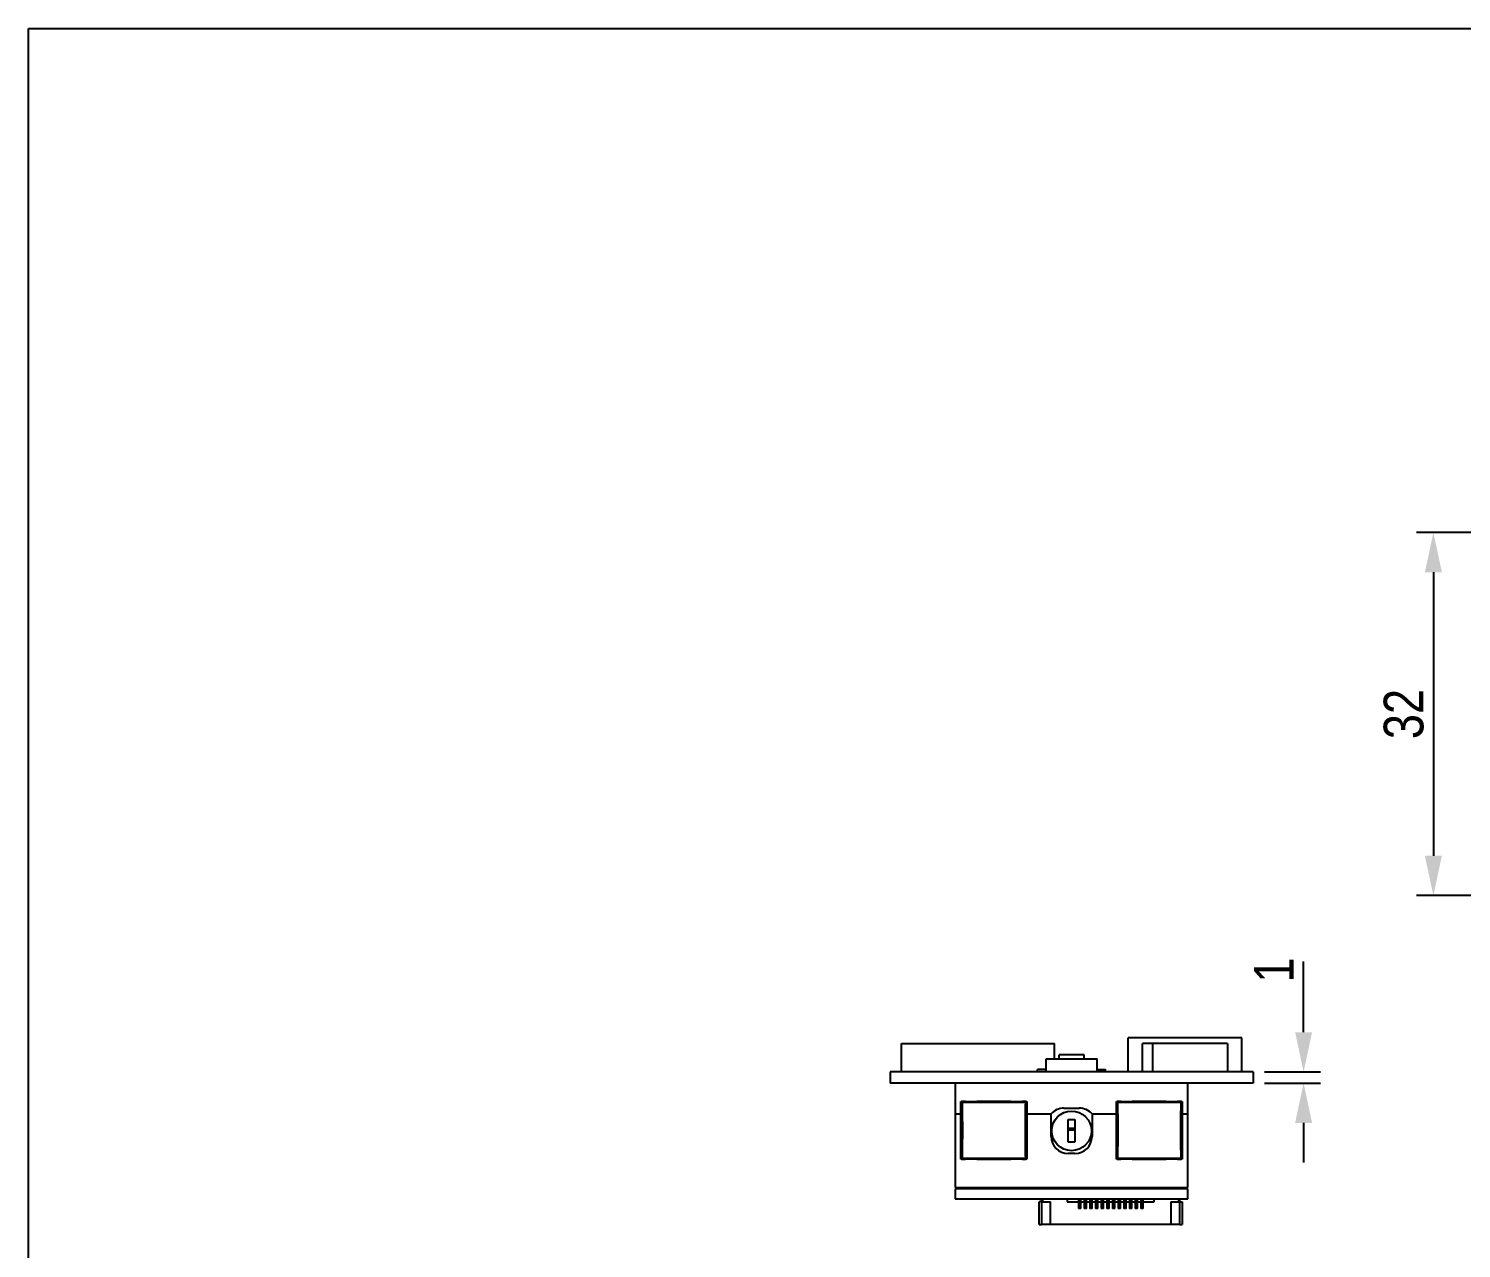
# Model space of a CAD drawing. Header units: millimetres. Extents: x 0 to 297, y 0 to 210.
# Drawn here: x 0 to 126.3, y 102.5 to 210 of the extents above; entities that cross this region are included whole.
import ezdxf

# ---------------------------------------------------------------- set-up
doc = ezdxf.new("R2010")
doc.units = ezdxf.units.MM
doc.header["$LTSCALE"] = 16.335
doc.header["$PDMODE"] = 3
doc.header["$PDSIZE"] = 8
doc.layers.get('0').update_dxf_attribs({"linetype": 'CONTINUOUS'})
doc.layers.get('Defpoints').update_dxf_attribs({"linetype": 'CONTINUOUS'})
doc.layers.add('dim', color=82, linetype='CONTINUOUS', lineweight=9)
doc.styles.get("Standard").update_dxf_attribs({"font": 'txt', "width": 0.85})
doc.dimstyles.new('DIMSTYLE_1', dxfattribs={"dimtxt": 3.5, "dimasz": 3.5, "dimexe": 1.5, "dimexo": 1, "dimgap": 0.875, "dimtad": 1, "dimtxsty": 'Standard', "dimblk": '_FILLED', "dimblk1": '_FILLED', "dimblk2": '_FILLED', "dimcen": 0.09, "dimadec": 0, "dimazin": 0, "dimtp": 0.3, "dimtm": 0.3, "dimtfac": 1, "dimtofl": 0, "dimtmove": 0, "dimatfit": 3, "dimldrblk": '_FILLED', "dimfxl": 0, "dimtolj": 1, "dimarcsym": 0})
doc.dimstyles.new('DIMSTYLE_2', dxfattribs={"dimtxt": 3.5, "dimasz": 3.5, "dimexe": 1.5, "dimexo": 1, "dimgap": 0.875, "dimtad": 1, "dimtxsty": 'Standard', "dimblk": '_FILLED', "dimblk1": '_FILLED', "dimblk2": '_FILLED', "dimcen": 0.09, "dimadec": 0, "dimazin": 0, "dimtp": 0.1, "dimtm": 0.1, "dimtfac": 1, "dimtofl": 0, "dimtmove": 0, "dimatfit": 3, "dimldrblk": '_FILLED', "dimfxl": 0, "dimtolj": 1, "dimarcsym": 0})

# ---------------------------------------------------------------- blocks, each defined once
blk = doc.blocks.new('_FILLED')
at = {"color": 0, "linetype": 'ByBlock'}
blk.add_solid([(0, 0), (-1, 0.214), (-1, -0.214)], dxfattribs=at)
blk = doc.blocks.new('*D2')
at = {"layer": 'Defpoints', "color": 0, "linetype": 'Continuous'}
for p in [(128.61, 165.57), (123.82, 133.57), (128.61, 133.57)]:
    blk.add_point(p, dxfattribs=at)
at = {"layer": 'dim', "color": 0, "linetype": 'Continuous', "lineweight": -2}
for p, q in [((127.61, 165.57), (122.32, 165.57)), ((123.82, 162.07), (123.82, 137.07)), ((127.61, 133.57), (122.32, 133.57))]:
    blk.add_line(p, q, dxfattribs=at)
at = {"layer": 'dim', "color": 0, "linetype": 'Continuous', "lineweight": -2, "xscale": 3.5, "yscale": 3.5, "zscale": 3.5}
for p, rotation in [((123.82, 165.57), 90), ((123.82, 133.57), 270)]:
    blk.add_blockref('_FILLED', p, dxfattribs=dict(at, rotation=rotation))
at = {"layer": 'dim', "color": 0, "linetype": 'Continuous', "insert": (119.44, 149.57), "char_height": 3.5, "attachment_point": 2, "rotation": 90}
blk.add_mtext('\\A1;32', dxfattribs=at)
blk = doc.blocks.new('*D3')
at = {"layer": 'Defpoints', "color": 0, "linetype": 'Continuous'}
for p in [(107.93, 118.02), (112.38, 118.02), (107.93, 117.02)]:
    blk.add_point(p, dxfattribs=at)
at = {"layer": 'dim', "color": 0, "linetype": 'Continuous', "lineweight": -2}
for p, q in [((112.38, 121.52), (112.38, 127.76)), ((108.93, 118.02), (113.88, 118.02)), ((108.93, 117.02), (113.88, 117.02)), ((112.38, 113.52), (112.38, 110.02))]:
    blk.add_line(p, q, dxfattribs=at)
at = {"layer": 'dim', "color": 0, "linetype": 'Continuous', "lineweight": -2, "xscale": 3.5, "yscale": 3.5, "zscale": 3.5}
for p, rotation in [((112.38, 118.02), 270), ((112.38, 117.02), 90)]:
    blk.add_blockref('_FILLED', p, dxfattribs=dict(at, rotation=rotation))
at = {"layer": 'dim', "color": 0, "linetype": 'Continuous', "insert": (108, 125.9), "char_height": 3.5, "attachment_point": 1, "rotation": 90}
blk.add_mtext('\\A1;1', dxfattribs=at)

msp = doc.modelspace()

# ---------------------------------------------------------------- linework, layer by layer
at = {"color": 7, "linetype": 'Continuous'}
for p, q in [((0, 0), (0, 210)), ((0, 210), (297, 210)), ((76.929, 118.022), (76.929, 120.522)), ((76.929, 120.522), (90.429, 120.522)), ((90.429, 119.172), (90.429, 120.522)), ((96.929, 118.022), (96.929, 121.022)), ((106.929, 121.022), (96.929, 121.022)), ((98.179, 118.022), (98.179, 120.522)), ((105.679, 120.522), (98.179, 120.522)), ((99.079, 118.022), (99.079, 120.522)), ((105.679, 120.522), (105.679, 118.022)), ((106.929, 118.022), (106.929, 121.022)), ((89.679, 118.022), (89.679, 119.172)), ((89.679, 119.172), (94.179, 119.172)), ((90.829, 119.172), (90.829, 119.522)), ((93.029, 119.522), (90.829, 119.522)), ((93.029, 119.172), (93.029, 119.522)), ((94.179, 118.022), (94.179, 119.172)), ((75.929, 118.022), (75.929, 117.022)), ((107.929, 118.022), (75.929, 118.022)), ((88.929, 118.022), (88.929, 118.222)), ((89.679, 118.222), (88.929, 118.222)), ((94.179, 118.222), (94.929, 118.222)), ((94.929, 118.022), (94.929, 118.222)), ((107.929, 118.022), (107.929, 117.022)), ((107.929, 117.022), (75.929, 117.022)), ((81.679, 117.022), (81.679, 107.822)), ((102.179, 107.822), (102.179, 117.022)), ((82.179, 110.322), (82.179, 115.422)), ((82.179, 115.422), (87.979, 115.422)), ((82.229, 115.422), (82.229, 114.322)), ((82.229, 114.922), (82.237, 114.922)), ((82.237, 115.414), (82.237, 110.33)), ((82.237, 115.414), (82.27, 115.36)), ((82.579, 115.414), (82.237, 115.414)), ((82.27, 115.36), (87.889, 115.36)), ((82.579, 115.422), (82.579, 115.414)), ((83.579, 115.422), (83.579, 115.414)), ((86.579, 115.414), (83.579, 115.414)), ((86.279, 115.422), (86.279, 115.414)), ((86.579, 115.422), (86.579, 115.414)), ((87.579, 115.422), (87.579, 115.414)), ((87.921, 115.414), (87.579, 115.414)), ((87.921, 115.414), (87.889, 115.36)), ((87.921, 115.414), (87.921, 110.33)), ((87.979, 115.422), (87.979, 110.322)), ((95.879, 115.422), (101.679, 115.422)), ((95.879, 110.322), (95.879, 115.422)), ((96.279, 115.414), (95.937, 115.414)), ((95.937, 110.33), (95.937, 115.414)), ((95.97, 115.36), (95.937, 115.414)), ((95.97, 115.36), (101.589, 115.36)), ((96.279, 115.422), (96.279, 115.414)), ((97.279, 115.414), (97.279, 115.422)), ((100.279, 115.414), (97.279, 115.414)), ((97.579, 115.422), (97.579, 115.414)), ((100.279, 115.422), (100.279, 115.414)), ((101.279, 115.414), (101.279, 115.422)), ((101.621, 115.414), (101.279, 115.414)), ((101.589, 115.36), (101.621, 115.414)), ((101.621, 110.33), (101.621, 115.414)), ((101.621, 114.922), (101.629, 114.922)), ((101.629, 114.322), (101.629, 115.422)), ((101.679, 115.422), (101.679, 110.322)), ((81.679, 114.322), (82.237, 114.322)), ((87.921, 114.322), (90.129, 114.322)), ((90.129, 112.322), (90.129, 114.322)), ((91.247, 114.822), (92.611, 114.822)), ((91.629, 111.822), (91.629, 113.822)), ((91.629, 113.822), (92.229, 113.822)), ((92.229, 113.822), (92.229, 111.822)), ((93.729, 114.322), (93.729, 112.322)), ((93.729, 114.322), (95.937, 114.322)), ((101.621, 114.322), (102.179, 114.322)), ((91.629, 113.072), (92.229, 113.072)), ((92.229, 112.872), (91.629, 112.872)), ((92.229, 111.822), (91.629, 111.822)), ((87.979, 110.322), (82.179, 110.322)), ((82.27, 110.384), (82.237, 110.33)), ((82.237, 110.33), (82.579, 110.33)), ((87.889, 110.384), (82.27, 110.384)), ((82.579, 110.33), (82.579, 110.322)), ((83.579, 110.33), (83.579, 110.322)), ((83.579, 110.33), (86.579, 110.33)), ((86.579, 110.33), (86.579, 110.322)), ((87.579, 110.33), (87.579, 110.322)), ((87.579, 110.33), (87.921, 110.33)), ((87.779, 110.33), (87.779, 110.322)), ((87.889, 110.384), (87.921, 110.33)), ((92.229, 110.822), (91.629, 110.822)), ((101.679, 110.322), (95.879, 110.322)), ((95.937, 110.33), (95.97, 110.384)), ((95.937, 110.33), (96.279, 110.33)), ((101.589, 110.384), (95.97, 110.384)), ((96.079, 110.322), (96.079, 110.33)), ((96.279, 110.33), (96.279, 110.322)), ((97.279, 110.33), (100.279, 110.33)), ((97.279, 110.322), (97.279, 110.33)), ((100.279, 110.33), (100.279, 110.322)), ((101.279, 110.33), (101.621, 110.33)), ((101.279, 110.322), (101.279, 110.33)), ((101.621, 110.33), (101.589, 110.384)), ((81.679, 107.822), (102.179, 107.822)), ((81.679, 107.722), (81.679, 106.822)), ((102.179, 107.722), (81.679, 107.722)), ((82.429, 107.822), (82.429, 107.722)), ((82.679, 107.822), (82.679, 107.722)), ((83.679, 107.822), (83.679, 107.722)), ((83.738, 107.822), (83.738, 107.722)), ((100.12, 107.722), (100.12, 107.822)), ((100.179, 107.822), (100.179, 107.722)), ((101.179, 107.822), (101.179, 107.722)), ((101.429, 107.822), (101.429, 107.722)), ((102.179, 106.822), (102.179, 107.722)), ((81.679, 106.822), (102.179, 106.822)), ((89.279, 106.562), (89.079, 106.562)), ((89.079, 104.563), (89.079, 106.562)), ((89.279, 106.562), (89.279, 104.563)), ((89.28, 106.562), (89.28, 106.822)), ((89.28, 106.562), (90.08, 106.562)), ((89.38, 106.822), (89.38, 106.562)), ((90.08, 104.562), (90.08, 106.562)), ((91.55, 106.822), (91.55, 106.562)), ((91.55, 106.562), (92.53, 106.562)), ((92.53, 106.822), (92.53, 105.962)), ((92.53, 106.637), (92.73, 106.637)), ((92.73, 106.537), (92.53, 106.537)), ((92.53, 106.532), (92.73, 106.532)), ((92.73, 106.432), (92.53, 106.432)), ((92.73, 105.962), (92.73, 106.822)), ((92.73, 106.562), (93.03, 106.562)), ((93.03, 106.822), (93.03, 105.962)), ((93.03, 106.637), (93.23, 106.637)), ((93.23, 106.537), (93.03, 106.537)), ((93.03, 106.532), (93.23, 106.532)), ((93.23, 106.432), (93.03, 106.432)), ((93.23, 105.962), (93.23, 106.822)), ((93.23, 106.562), (93.53, 106.562)), ((93.53, 106.822), (93.53, 105.962)), ((93.53, 106.637), (93.73, 106.637)), ((93.73, 106.537), (93.53, 106.537)), ((93.53, 106.532), (93.73, 106.532)), ((93.73, 106.432), (93.53, 106.432)), ((93.73, 105.962), (93.73, 106.822)), ((93.73, 106.562), (94.03, 106.562)), ((94.03, 106.822), (94.03, 105.962)), ((94.03, 106.637), (94.23, 106.637)), ((94.23, 106.537), (94.03, 106.537)), ((94.03, 106.532), (94.23, 106.532)), ((94.23, 106.432), (94.03, 106.432)), ((94.23, 105.962), (94.23, 106.822)), ((94.23, 106.562), (94.53, 106.562)), ((94.53, 106.822), (94.53, 105.962)), ((94.53, 106.637), (94.73, 106.637)), ((94.73, 106.537), (94.53, 106.537)), ((94.53, 106.532), (94.73, 106.532)), ((94.73, 106.432), (94.53, 106.432)), ((94.73, 105.962), (94.73, 106.822)), ((94.73, 106.562), (95.03, 106.562)), ((95.03, 106.822), (95.03, 105.962)), ((95.03, 106.637), (95.23, 106.637)), ((95.23, 106.537), (95.03, 106.537)), ((95.03, 106.532), (95.23, 106.532)), ((95.23, 106.432), (95.03, 106.432)), ((95.23, 105.962), (95.23, 106.822)), ((95.23, 106.562), (95.53, 106.562)), ((95.53, 106.822), (95.53, 105.962)), ((95.53, 106.637), (95.73, 106.637)), ((95.73, 106.537), (95.53, 106.537)), ((95.53, 106.532), (95.73, 106.532)), ((95.73, 106.432), (95.53, 106.432)), ((95.73, 105.962), (95.73, 106.822)), ((95.73, 106.562), (96.03, 106.562)), ((96.03, 106.822), (96.03, 105.962)), ((96.03, 106.637), (96.23, 106.637)), ((96.23, 106.537), (96.03, 106.537)), ((96.03, 106.532), (96.23, 106.532)), ((96.23, 106.432), (96.03, 106.432)), ((96.23, 105.962), (96.23, 106.822)), ((96.23, 106.562), (96.53, 106.562)), ((96.53, 106.822), (96.53, 105.962)), ((96.53, 106.637), (96.73, 106.637)), ((96.73, 106.537), (96.53, 106.537)), ((96.53, 106.532), (96.73, 106.532)), ((96.73, 106.432), (96.53, 106.432)), ((96.73, 105.962), (96.73, 106.822)), ((96.73, 106.562), (97.03, 106.562)), ((97.03, 106.822), (97.03, 105.962)), ((97.03, 106.637), (97.23, 106.637)), ((97.23, 106.537), (97.03, 106.537)), ((97.03, 106.532), (97.23, 106.532)), ((97.23, 106.432), (97.03, 106.432)), ((97.23, 105.962), (97.23, 106.822)), ((97.23, 106.562), (97.53, 106.562)), ((97.53, 106.822), (97.53, 105.962)), ((97.53, 106.637), (97.73, 106.637)), ((97.73, 106.537), (97.53, 106.537)), ((97.53, 106.532), (97.73, 106.532)), ((97.73, 106.432), (97.53, 106.432)), ((97.73, 105.962), (97.73, 106.822)), ((97.73, 106.562), (98.03, 106.562)), ((98.03, 106.822), (98.03, 105.962)), ((98.03, 106.637), (98.23, 106.637)), ((98.23, 106.537), (98.03, 106.537)), ((98.03, 106.532), (98.23, 106.532)), ((98.23, 106.432), (98.03, 106.432)), ((98.23, 105.962), (98.23, 106.822)), ((98.23, 106.562), (99.209, 106.562)), ((99.209, 106.562), (99.209, 106.822)), ((100.68, 106.562), (101.679, 106.562)), ((100.68, 106.562), (100.68, 104.562)), ((101.379, 106.562), (101.379, 106.822)), ((101.479, 104.563), (101.479, 106.822)), ((101.679, 106.562), (101.679, 104.563)), ((92.53, 106.062), (92.73, 106.062)), ((92.73, 105.962), (92.53, 105.962)), ((93.03, 106.062), (93.23, 106.062)), ((93.23, 105.962), (93.03, 105.962)), ((93.53, 106.062), (93.73, 106.062)), ((93.73, 105.962), (93.53, 105.962)), ((94.03, 106.062), (94.23, 106.062)), ((94.23, 105.962), (94.03, 105.962)), ((94.53, 106.062), (94.73, 106.062)), ((94.73, 105.962), (94.53, 105.962)), ((95.03, 106.062), (95.23, 106.062)), ((95.23, 105.962), (95.03, 105.962)), ((95.53, 106.062), (95.73, 106.062)), ((95.73, 105.962), (95.53, 105.962)), ((96.03, 106.062), (96.23, 106.062)), ((96.23, 105.962), (96.03, 105.962)), ((96.53, 106.062), (96.73, 106.062)), ((96.73, 105.962), (96.53, 105.962)), ((97.03, 106.062), (97.23, 106.062)), ((97.23, 105.962), (97.03, 105.962)), ((97.53, 106.062), (97.73, 106.062)), ((97.73, 105.962), (97.53, 105.962)), ((98.03, 106.062), (98.23, 106.062)), ((98.23, 105.962), (98.03, 105.962)), ((89.079, 104.563), (89.279, 104.563)), ((90.08, 104.563), (89.279, 104.563)), ((100.68, 104.562), (90.08, 104.562)), ((101.479, 104.563), (100.68, 104.563)), ((101.48, 104.563), (101.679, 104.563))]:
    msp.add_line(p, q, dxfattribs=at)
msp.add_circle((91.929, 112.822), 1.75, dxfattribs=at)
for centre, start, end in [((91.247, 113.322), 90, 138.18969), ((92.611, 113.322), 41.81031, 90), ((91.629, 112.322), 180, 270), ((92.229, 112.322), 270, 360)]:
    msp.add_arc(centre, 1.5, start, end, dxfattribs=at)
for points, knots in [([(82.27, 115.36), (82.281, 114.959), (82.297, 114.13), (82.305, 112.872), (82.297, 111.614), (82.281, 110.785), (82.27, 110.384)], [0, 0, 0, 0, 0.241841, 0.5, 0.758159, 1, 1, 1, 1]), ([(82.579, 115.414), (82.579, 115.413), (82.581, 115.41), (82.585, 115.408), (82.591, 115.405), (82.602, 115.402), (82.615, 115.399), (82.628, 115.396), (82.643, 115.394), (82.665, 115.391), (82.694, 115.388), (82.74, 115.384), (82.805, 115.379), (82.89, 115.376), (82.983, 115.374), (83.079, 115.373), (83.176, 115.374), (83.269, 115.376), (83.354, 115.379), (83.419, 115.384), (83.465, 115.388), (83.494, 115.391), (83.516, 115.394), (83.531, 115.396), (83.544, 115.399), (83.557, 115.402), (83.567, 115.405), (83.574, 115.408), (83.577, 115.41), (83.579, 115.413), (83.579, 115.414)], [0, 0, 0, 0, 0.0046284, 0.0081879, 0.0127649, 0.0251428, 0.0418724, 0.051851, 0.0628838, 0.0880136, 0.1170548, 0.1497459, 0.2248273, 0.3104544, 0.4033686, 0.5000012, 0.5966336, 0.6895451, 0.775169, 0.8502503, 0.8829415, 0.9119837, 0.9371156, 0.9481491, 0.9581277, 0.9748565, 0.987234, 0.9918112, 0.9953712, 1, 1, 1, 1]), ([(86.579, 115.414), (86.579, 115.413), (86.581, 115.41), (86.585, 115.408), (86.591, 115.405), (86.602, 115.402), (86.615, 115.399), (86.628, 115.396), (86.643, 115.394), (86.665, 115.391), (86.694, 115.388), (86.74, 115.384), (86.805, 115.379), (86.89, 115.376), (86.983, 115.374), (87.079, 115.373), (87.176, 115.374), (87.269, 115.376), (87.354, 115.379), (87.419, 115.384), (87.465, 115.388), (87.494, 115.391), (87.516, 115.394), (87.531, 115.396), (87.544, 115.399), (87.557, 115.402), (87.567, 115.405), (87.574, 115.408), (87.577, 115.41), (87.579, 115.413), (87.579, 115.414)], [0, 0, 0, 0, 0.0046284, 0.0081879, 0.0127649, 0.0251428, 0.0418724, 0.051851, 0.0628838, 0.0880136, 0.1170548, 0.1497459, 0.2248273, 0.3104544, 0.4033686, 0.5000012, 0.5966336, 0.6895451, 0.775169, 0.8502503, 0.8829415, 0.9119837, 0.9371156, 0.9481491, 0.9581277, 0.9748565, 0.987234, 0.9918112, 0.9953712, 1, 1, 1, 1]), ([(87.889, 110.384), (87.878, 110.785), (87.862, 111.614), (87.854, 112.872), (87.862, 114.13), (87.878, 114.959), (87.889, 115.36)], [0, 0, 0, 0, 0.2418409, 0.5, 0.7581591, 1, 1, 1, 1]), ([(95.97, 115.36), (95.981, 114.959), (95.997, 114.13), (96.005, 112.872), (95.997, 111.614), (95.981, 110.785), (95.97, 110.384)], [0, 0, 0, 0, 0.2418409, 0.5, 0.7581591, 1, 1, 1, 1]), ([(96.279, 115.414), (96.279, 115.413), (96.281, 115.41), (96.285, 115.408), (96.291, 115.405), (96.302, 115.402), (96.315, 115.399), (96.328, 115.396), (96.343, 115.394), (96.365, 115.391), (96.394, 115.388), (96.44, 115.384), (96.505, 115.379), (96.59, 115.376), (96.683, 115.374), (96.779, 115.373), (96.876, 115.374), (96.969, 115.376), (97.054, 115.379), (97.119, 115.384), (97.165, 115.388), (97.194, 115.391), (97.216, 115.394), (97.231, 115.396), (97.244, 115.399), (97.257, 115.402), (97.267, 115.405), (97.274, 115.408), (97.277, 115.41), (97.279, 115.413), (97.279, 115.414)], [0, 0, 0, 0, 0.0046284, 0.0081879, 0.0127649, 0.0251428, 0.0418724, 0.051851, 0.0628838, 0.0880136, 0.1170548, 0.1497459, 0.2248273, 0.3104544, 0.4033686, 0.5000012, 0.5966336, 0.6895451, 0.775169, 0.8502503, 0.8829415, 0.9119837, 0.9371156, 0.9481491, 0.9581277, 0.9748565, 0.987234, 0.9918112, 0.9953712, 1, 1, 1, 1]), ([(100.279, 115.414), (100.279, 115.413), (100.281, 115.41), (100.285, 115.408), (100.291, 115.405), (100.302, 115.402), (100.315, 115.399), (100.328, 115.396), (100.343, 115.394), (100.365, 115.391), (100.394, 115.388), (100.44, 115.384), (100.505, 115.379), (100.59, 115.376), (100.683, 115.374), (100.779, 115.373), (100.876, 115.374), (100.969, 115.376), (101.054, 115.379), (101.119, 115.384), (101.165, 115.388), (101.194, 115.391), (101.216, 115.394), (101.231, 115.396), (101.244, 115.399), (101.257, 115.402), (101.267, 115.405), (101.274, 115.408), (101.277, 115.41), (101.279, 115.413), (101.279, 115.414)], [0, 0, 0, 0, 0.0046284, 0.0081879, 0.0127649, 0.0251428, 0.0418724, 0.051851, 0.0628838, 0.0880136, 0.1170548, 0.1497459, 0.2248273, 0.3104544, 0.4033686, 0.5000012, 0.5966336, 0.6895451, 0.775169, 0.8502503, 0.8829415, 0.9119837, 0.9371156, 0.9481491, 0.9581277, 0.9748565, 0.987234, 0.9918112, 0.9953712, 1, 1, 1, 1]), ([(101.589, 110.384), (101.578, 110.785), (101.562, 111.614), (101.554, 112.872), (101.562, 114.13), (101.578, 114.959), (101.589, 115.36)], [0, 0, 0, 0, 0.241841, 0.5, 0.758159, 1, 1, 1, 1]), ([(83.579, 110.33), (83.579, 110.332), (83.577, 110.334), (83.574, 110.336), (83.567, 110.339), (83.557, 110.343), (83.544, 110.345), (83.531, 110.348), (83.516, 110.35), (83.494, 110.353), (83.465, 110.356), (83.419, 110.36), (83.354, 110.365), (83.269, 110.368), (83.176, 110.371), (83.079, 110.371), (82.983, 110.371), (82.89, 110.368), (82.805, 110.365), (82.74, 110.36), (82.694, 110.356), (82.665, 110.353), (82.643, 110.35), (82.628, 110.348), (82.615, 110.345), (82.602, 110.343), (82.591, 110.339), (82.585, 110.336), (82.581, 110.334), (82.579, 110.332), (82.579, 110.33)], [0, 0, 0, 0, 0.0046284, 0.0081879, 0.0127649, 0.0251428, 0.0418724, 0.051851, 0.0628838, 0.0880136, 0.1170548, 0.1497459, 0.2248273, 0.3104544, 0.4033686, 0.5000012, 0.5966336, 0.6895451, 0.775169, 0.8502503, 0.8829415, 0.9119837, 0.9371156, 0.9481491, 0.9581277, 0.9748565, 0.987234, 0.9918112, 0.9953712, 1, 1, 1, 1]), ([(87.579, 110.33), (87.579, 110.332), (87.577, 110.334), (87.574, 110.336), (87.567, 110.339), (87.557, 110.343), (87.544, 110.345), (87.531, 110.348), (87.516, 110.35), (87.494, 110.353), (87.465, 110.356), (87.419, 110.36), (87.354, 110.365), (87.269, 110.368), (87.176, 110.371), (87.079, 110.371), (86.983, 110.371), (86.89, 110.368), (86.805, 110.365), (86.74, 110.36), (86.694, 110.356), (86.665, 110.353), (86.643, 110.35), (86.628, 110.348), (86.615, 110.345), (86.602, 110.343), (86.591, 110.339), (86.585, 110.336), (86.581, 110.334), (86.579, 110.332), (86.579, 110.33)], [0, 0, 0, 0, 0.0046284, 0.0081879, 0.0127649, 0.0251428, 0.0418724, 0.051851, 0.0628838, 0.0880136, 0.1170548, 0.1497459, 0.2248273, 0.3104544, 0.4033686, 0.5000012, 0.5966336, 0.6895451, 0.775169, 0.8502503, 0.8829415, 0.9119837, 0.9371156, 0.9481491, 0.9581277, 0.9748565, 0.987234, 0.9918112, 0.9953712, 1, 1, 1, 1]), ([(97.279, 110.33), (97.279, 110.332), (97.277, 110.334), (97.274, 110.336), (97.267, 110.339), (97.257, 110.343), (97.244, 110.345), (97.231, 110.348), (97.216, 110.35), (97.194, 110.353), (97.165, 110.356), (97.119, 110.36), (97.054, 110.365), (96.969, 110.368), (96.876, 110.371), (96.779, 110.371), (96.683, 110.371), (96.59, 110.368), (96.505, 110.365), (96.44, 110.36), (96.394, 110.356), (96.365, 110.353), (96.343, 110.35), (96.328, 110.348), (96.315, 110.345), (96.302, 110.343), (96.291, 110.339), (96.285, 110.336), (96.281, 110.334), (96.279, 110.332), (96.279, 110.33)], [0, 0, 0, 0, 0.0046284, 0.0081879, 0.0127649, 0.0251428, 0.0418724, 0.051851, 0.0628838, 0.0880136, 0.1170548, 0.1497459, 0.2248273, 0.3104544, 0.4033686, 0.5000012, 0.5966336, 0.6895451, 0.775169, 0.8502503, 0.8829415, 0.9119837, 0.9371156, 0.9481491, 0.9581277, 0.9748565, 0.987234, 0.9918112, 0.9953712, 1, 1, 1, 1]), ([(101.279, 110.33), (101.279, 110.332), (101.277, 110.334), (101.274, 110.336), (101.267, 110.339), (101.257, 110.343), (101.244, 110.345), (101.231, 110.348), (101.216, 110.35), (101.194, 110.353), (101.165, 110.356), (101.119, 110.36), (101.054, 110.365), (100.969, 110.368), (100.876, 110.371), (100.779, 110.371), (100.683, 110.371), (100.59, 110.368), (100.505, 110.365), (100.44, 110.36), (100.394, 110.356), (100.365, 110.353), (100.343, 110.35), (100.328, 110.348), (100.315, 110.345), (100.302, 110.343), (100.291, 110.339), (100.285, 110.336), (100.281, 110.334), (100.279, 110.332), (100.279, 110.33)], [0, 0, 0, 0, 0.0046284, 0.0081879, 0.0127649, 0.0251428, 0.0418724, 0.051851, 0.0628838, 0.0880136, 0.1170548, 0.1497459, 0.2248273, 0.3104544, 0.4033686, 0.5000012, 0.5966336, 0.6895451, 0.775169, 0.8502503, 0.8829415, 0.9119837, 0.9371156, 0.9481491, 0.9581277, 0.9748565, 0.987234, 0.9918112, 0.9953712, 1, 1, 1, 1])]:
    msp.add_open_spline(points, degree=3, knots=knots, dxfattribs=at)

# ---------------------------------------------------------------- dimensions: what is measured, and where the dimension line sits
at = {"layer": 'dim', "linetype": 'Continuous'}
for base, p1, p2, angle, dimstyle, picture, middle in [((123.819, 133.571), (128.609, 165.571), (128.609, 133.571), 270, 'DIMSTYLE_1', '*D2', (123.819, 149.571)), ((112.378, 118.022), (107.929, 117.022), (107.929, 118.022), 90, 'DIMSTYLE_2', '*D3', (112.378, 126.393))]:
    dim = msp.add_linear_dim(base=base, p1=p1, p2=p2, angle=angle, dimstyle=dimstyle, dxfattribs=at)
    dim.commit()
    dim.dimension.update_dxf_attribs({"geometry": picture, "text_midpoint": middle, "dimtype": 160})

doc.saveas('drawing.dxf')
